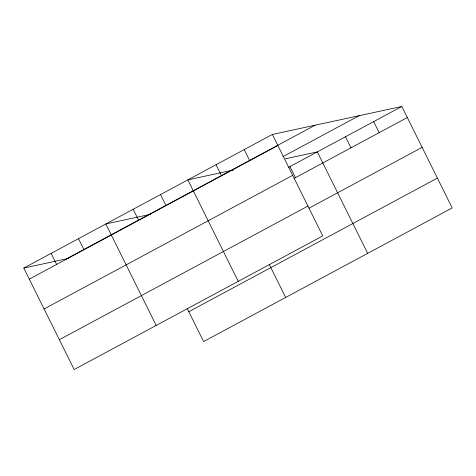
<?xml version="1.0" encoding="UTF-8"?>
<svg xmlns="http://www.w3.org/2000/svg" width="476" height="476" viewBox="0 0 476 476"><rect width="100%" height="100%" fill="white"/><g stroke="black" fill="none" stroke-linecap="round" stroke-linejoin="round"><path stroke-width="0.71" d="M272.385 134.446L322.752 235.912L74.167 369.531L23.8 268.065L272.385 134.446L401.833 106.469L452.2 207.935L203.615 341.554L187.181 308.448M66.515 258.831L315.1 125.212M29.292 279.126L277.877 145.507M282.917 156.658L359.112 115.704M288.664 167.296L401.833 106.469M44.101 308.96L292.686 175.341M294.156 178.363L407.325 117.536M59.357 339.697L307.942 206.078M308.966 208.196L422.135 147.364M188.805 311.72L437.39 178.101M233.335 170.051L187.865 179.874L238.232 281.34M285.273 158.823L317.313 151.898L367.68 253.363M150.612 214.295L105.833 223.97L156.199 325.435M23.8 268.065L68.58 258.385M373.66 121.612L379.152 132.679M345.487 136.755L350.979 147.822M289.967 166.6L295.459 177.661M244.212 149.589L249.704 160.656M269.214 264.358L285.648 297.458M216.039 164.732L221.53 175.799M160.519 194.577L166.011 205.638M133.179 209.273L138.671 220.334M78.486 238.666L83.978 249.733M51.146 253.369L56.638 264.43"/></g></svg>
